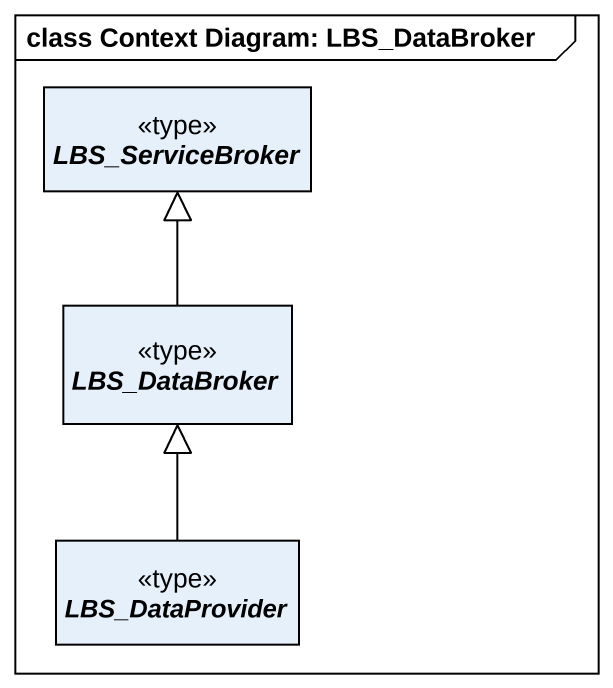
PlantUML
@startuml
mainframe class Context Diagram: LBS_DataBroker
hide circle
hide empty members
abstract class LBS_ServiceBroker <<type>>
abstract class LBS_DataBroker <<type>>
abstract class LBS_DataProvider <<type>>
LBS_DataBroker -up-|> LBS_ServiceBroker
LBS_DataProvider -up-|> LBS_DataBroker
@enduml
